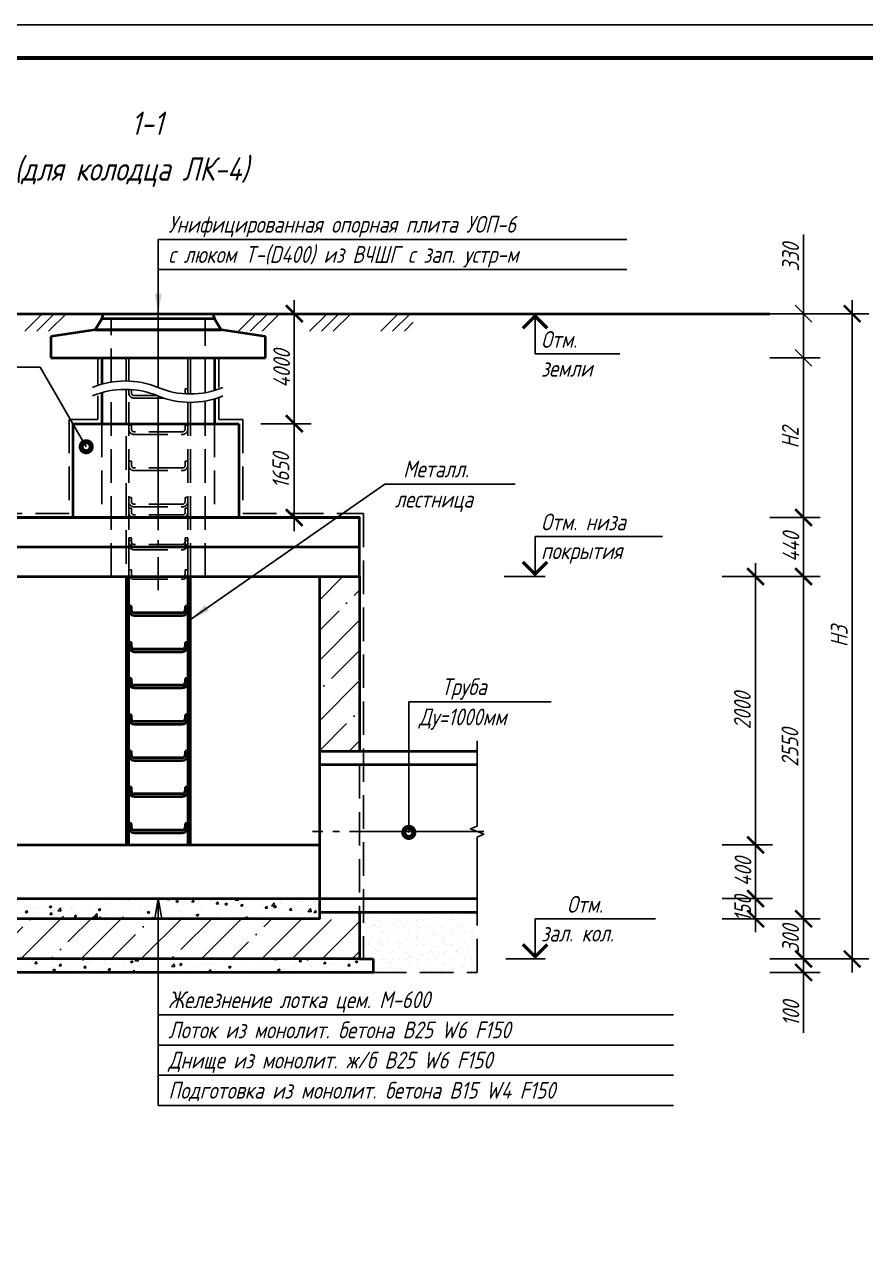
# Model space of a CAD drawing. Header units: millimetres. Extents: x 28488 to 58188, y -57829 to -36829.
# Drawn here: x 41998 to 48262, y -46024 to -36829 of the extents above; entities that cross this region are included whole.
import ezdxf
from ezdxf.enums import TextEntityAlignment as Align

# ---------------------------------------------------------------- set-up
doc = ezdxf.new("R2010")
doc.units = ezdxf.units.MM
doc.set_wipeout_variables(frame=1)
for name, pattern in [('GOST2.303 4', [7, 5, -2, 0]), ('GOST2.303 5', [24, 20, -1.5, 1, -1.5]), ('ГОСТ 2.303 4', [7, 5, -2, 0]), ('ГОСТ 2.303 5', [24, 20, -1.5, 1, -1.5])]:
    doc.linetypes.add(name, pattern=pattern)
doc.layers.get('0').update_dxf_attribs({"lineweight": 40})
for name, color, linetype in [('Линии', 7, 'Continuous'), ('Надписи', 7, 'Continuous'), ('СПДС_Линии', 7, 'Continuous'), ('СПДС_Надписи', 7, 'Continuous'), ('Штриховка', 7, 'Continuous')]:
    doc.layers.add(name, color=color, linetype=linetype)
doc.styles.add('GOST 2.304', font='CS_Gost2304.shx', dxfattribs={"oblique": 15})

# ---------------------------------------------------------------- blocks, each defined once
blk = doc.blocks.new('_ArchTick')
at = {"color": 0, "linetype": 'ByBlock', "const_width": 0.15}
blk.add_lwpolyline([(-0.5, -0.5), (0.5, 0.5)], dxfattribs=at)
blk = doc.blocks.new('_Oblique')
at = {"color": 0, "linetype": 'ByBlock', "lineweight": -2}
blk.add_line((-0.5, -0.5), (0.5, 0.5), dxfattribs=at)

msp = doc.modelspace()

# ---------------------------------------------------------------- hatches: boundary and pattern name
at = {"layer": 'Линии', "ltscale": 50}
h = msp.add_hatch(dxfattribs=at)
h.set_pattern_fill('ANSI35', color=256, scale=50, style=0)
h.paths.add_polyline_path([(41793.4, -40942.9), (41493.4, -40942.9), (41493.4, -42242.9), (41793.4, -42242.9)])
h.paths.add_polyline_path([(44493.4, -43487.9), (44193.4, -43487.9), (44193.4, -43492.9), (41793.4, -43469.2), (41793.4, -43516.7), (41493.4, -43487.9), (41493.4, -43792.9), (44493.4, -43792.9)])
h.paths.add_polyline_path([(44493.4, -40942.9), (44193.4, -40942.9), (44193.4, -42242.9), (44493.4, -42242.9)])

# ---------------------------------------------------------------- linework, layer by layer
at = {"ltscale": 50}
for p, q in [((39452, -38982.9), (47551.4, -38982.9)), ((42573.4, -39022.5), (42586, -38982.9)), ((42586, -38982.9), (43400.9, -38982.9)), ((43400.9, -38982.9), (43413.4, -39022.5)), ((42573.4, -39022.5), (42524.1, -39102.9)), ((43413.4, -39022.5), (42573.4, -39022.5)), ((43413.4, -39022.5), (42573.4, -39022.5)), ((43462.8, -39102.9), (43413.4, -39022.5)), ((42524.1, -39102.9), (42193.4, -39152.9)), ((42193.4, -39152.9), (42193.4, -39312.9)), ((43462.8, -39102.9), (42524.1, -39102.9)), ((42524.1, -39102.9), (43462.8, -39102.9)), ((43793.4, -39152.9), (43462.8, -39102.9)), ((43793.4, -39312.9), (43793.4, -39152.9)), ((42193.4, -39312.9), (43793.4, -39312.9)), ((42573.4, -39312.9), (42573.4, -39508.6)), ((43413.4, -39312.9), (43413.4, -39554.9)), ((42573.4, -39571.3), (42573.4, -39802.9)), ((43413.4, -39617.6), (43413.4, -39802.9)), ((42358.9, -40502.9), (42358.9, -39802.9)), ((42358.9, -39802.9), (43593.4, -39802.9)), ((43593.4, -39802.9), (43593.4, -40502.9)), ((41788.7, -40502.9), (44493.4, -40502.9)), ((44493.4, -40722.9), (41493.4, -40722.9)), ((44493.4, -40942.9), (44493.4, -40722.9)), ((42753.4, -40942.9), (42753.4, -42942.9)), ((42773.4, -42942.9), (42773.4, -40942.9)), ((43213.4, -40942.9), (43213.4, -42942.9)), ((43233.4, -42942.9), (43233.4, -40942.9)), ((42793.4, -41162.9), (42773.4, -41162.9)), ((42773.4, -41162.9), (42773.4, -41192.9)), ((42793.4, -41192.9), (42793.4, -41162.9)), ((43213.4, -41162.9), (43193.4, -41162.9)), ((43193.4, -41162.9), (43193.4, -41192.9)), ((43213.4, -41192.9), (43213.4, -41162.9)), ((43173.4, -41212.9), (42813.4, -41212.9)), ((42813.4, -41232.9), (43173.4, -41232.9)), ((42793.4, -41432.9), (42773.4, -41432.9)), ((42773.4, -41432.9), (42773.4, -41462.9)), ((42793.4, -41462.9), (42793.4, -41432.9)), ((43213.4, -41432.9), (43193.4, -41432.9)), ((43193.4, -41432.9), (43193.4, -41462.9)), ((43213.4, -41462.9), (43213.4, -41432.9)), ((43173.4, -41482.9), (42813.4, -41482.9)), ((42813.4, -41502.9), (43173.4, -41502.9)), ((42793.4, -41702.9), (42773.4, -41702.9)), ((42773.4, -41702.9), (42773.4, -41732.9)), ((42793.4, -41732.9), (42793.4, -41702.9)), ((43213.4, -41702.9), (43193.4, -41702.9)), ((43193.4, -41702.9), (43193.4, -41732.9)), ((43213.4, -41732.9), (43213.4, -41702.9)), ((43173.4, -41752.9), (42813.4, -41752.9)), ((42813.4, -41772.9), (43173.4, -41772.9)), ((42793.4, -41972.9), (42773.4, -41972.9)), ((42773.4, -41972.9), (42773.4, -42002.9)), ((42793.4, -42002.9), (42793.4, -41972.9)), ((43213.4, -41972.9), (43193.4, -41972.9)), ((43193.4, -41972.9), (43193.4, -42002.9)), ((43213.4, -42002.9), (43213.4, -41972.9)), ((43173.4, -42022.9), (42813.4, -42022.9)), ((42813.4, -42042.9), (43173.4, -42042.9)), ((42793.4, -42242.9), (42773.4, -42242.9)), ((42773.4, -42242.9), (42773.4, -42272.9)), ((42793.4, -42272.9), (42793.4, -42242.9)), ((43173.4, -42292.9), (42813.4, -42292.9)), ((43213.4, -42242.9), (43193.4, -42242.9)), ((43193.4, -42242.9), (43193.4, -42272.9)), ((43213.4, -42272.9), (43213.4, -42242.9)), ((44193.4, -42242.9), (44193.4, -42242.9)), ((44193.4, -42242.9), (45368.8, -42242.9)), ((42813.4, -42312.9), (43173.4, -42312.9)), ((44193.4, -42342.9), (45368.8, -42342.9)), ((42793.4, -42512.9), (42773.4, -42512.9)), ((42773.4, -42512.9), (42773.4, -42542.9)), ((42793.4, -42542.9), (42793.4, -42512.9)), ((43173.4, -42562.9), (42813.4, -42562.9)), ((43213.4, -42512.9), (43193.4, -42512.9)), ((43193.4, -42512.9), (43193.4, -42542.9)), ((43213.4, -42542.9), (43213.4, -42512.9)), ((42813.4, -42582.9), (43173.4, -42582.9)), ((42793.4, -42782.9), (42773.4, -42782.9)), ((42773.4, -42782.9), (42773.4, -42812.9)), ((42793.4, -42812.9), (42793.4, -42782.9)), ((43173.4, -42832.9), (42813.4, -42832.9)), ((43213.4, -42782.9), (43193.4, -42782.9)), ((43193.4, -42782.9), (43193.4, -42812.9)), ((43213.4, -42812.9), (43213.4, -42782.9)), ((42813.4, -42852.9), (43173.4, -42852.9)), ((41793.4, -42942.9), (44193.4, -42942.9)), ((42753.4, -42942.9), (42773.4, -42942.9)), ((43213.4, -42942.9), (43233.4, -42942.9)), ((41793.4, -43342.9), (44193.4, -43342.9)), ((44193.4, -43342.9), (45368.8, -43342.9)), ((44193.4, -43442.9), (45368.8, -43442.9)), ((44493.4, -43442.9), (44493.4, -43792.9)), ((44493.4, -43792.9), (41493.4, -43792.9)), ((44493.4, -43792.9), (44593.4, -43792.9)), ((44593.4, -43792.9), (44593.4, -43892.9)), ((44593.4, -43892.9), (41393.4, -43892.9))]:
    msp.add_line(p, q, dxfattribs=at)
for points in [[(44493.4, -40722.9), (44493.4, -40502.9), (41493.4, -40502.9), (41493.4, -40722.9)], [(41493.4, -42242.9), (41493.4, -40942.9), (44493.4, -40942.9), (44493.4, -42242.9)]]:
    msp.add_lwpolyline(points, dxfattribs=at)
msp.add_lwpolyline([(41793.4, -43492.9), (41793.4, -40942.9), (44193.4, -40942.9), (44193.4, -43492.9)], close=True, dxfattribs=at)
for centre, radius, start, end in [((42813.4, -41192.9), 40, 180, 270), ((42813.4, -41192.9), 20, 180, 270), ((43173.4, -41192.9), 20, 270, 0), ((43173.4, -41192.9), 40, 270, 0), ((42813.4, -41462.9), 40, 180, 270), ((42813.4, -41462.9), 20, 180, 270), ((43173.4, -41462.9), 20, 270, 0), ((43173.4, -41462.9), 40, 270, 0), ((42813.4, -41732.9), 40, 180, 270), ((42813.4, -41732.9), 20, 180, 270), ((43173.4, -41732.9), 20, 270, 0), ((43173.4, -41732.9), 40, 270, 0), ((42813.4, -42002.9), 40, 180, 270), ((42813.4, -42002.9), 20, 180, 270), ((43173.4, -42002.9), 20, 270, 0), ((43173.4, -42002.9), 40, 270, 0), ((42813.4, -42272.9), 40, 180, 270), ((42813.4, -42272.9), 20, 180, 270), ((43173.4, -42272.9), 20, 270, 0), ((43173.4, -42272.9), 40, 270, 0), ((42813.4, -42542.9), 40, 180, 270), ((42813.4, -42542.9), 20, 180, 270), ((43173.4, -42542.9), 20, 270, 0), ((43173.4, -42542.9), 40, 270, 0), ((42813.4, -42812.9), 40, 180, 270), ((42813.4, -42812.9), 20, 180, 270), ((43173.4, -42812.9), 20, 270, 0), ((43173.4, -42812.9), 40, 270, 0)]:
    msp.add_arc(centre, radius, start, end, dxfattribs=at)
at = {"layer": 'Линии', "linetype": 'ГОСТ 2.303 5', "ltscale": 50}
for p, q in [((42993.4, -38832.9), (42993.4, -39534.4)), ((42993.4, -39597.1), (42993.4, -41042.9))]:
    msp.add_line(p, q, dxfattribs=at)
at = {"layer": 'Линии', "linetype": 'ГОСТ 2.303 4', "ltscale": 50}
for p, q in [((42643.4, -39492.9), (42643.4, -39022.5)), ((43213.4, -39322.9), (43213.4, -39581.1)), ((43233.4, -39322.9), (43233.4, -39581.4)), ((43233.4, -39322.9), (43233.4, -39581.4)), ((42643.4, -40942.9), (42643.4, -39555.5)), ((43213.4, -39643.8), (43213.4, -42942.9)), ((43233.4, -39644.1), (43233.4, -42942.9)), ((43233.4, -39644.1), (43233.4, -42942.9))]:
    msp.add_line(p, q, dxfattribs=at)
at = {"layer": 'Линии', "linetype": 'GOST2.303 4', "ltscale": 50}
for p, q in [((43343.4, -39571.6), (43343.4, -39022.5)), ((43213.4, -39322.9), (43213.4, -39581.1)), ((43443.4, -39312.9), (43443.4, -39532.9)), ((42543.4, -39595.5), (42543.4, -39772.9)), ((43443.4, -39607.8), (43443.4, -39772.9)), ((43213.4, -39643.8), (43213.4, -42942.9)), ((43343.4, -40942.9), (43343.4, -39634.3)), ((42328.9, -39772.9), (42543.4, -39772.9)), ((42328.9, -39772.9), (42328.9, -40472.9)), ((42573.4, -39802.9), (42573.4, -40502.9)), ((43413.4, -39802.9), (43413.4, -40502.9)), ((43443.4, -39772.9), (43623.4, -39772.9)), ((43623.4, -39772.9), (43623.4, -40472.9)), ((42793.4, -40082.9), (42773.4, -40082.9)), ((42773.4, -40082.9), (42773.4, -40112.9)), ((42793.4, -40112.9), (42793.4, -40082.9)), ((43213.4, -40082.9), (43193.4, -40082.9)), ((43193.4, -40082.9), (43193.4, -40112.9)), ((43213.4, -40112.9), (43213.4, -40082.9)), ((43173.4, -40132.9), (42813.4, -40132.9)), ((42813.4, -40152.9), (43173.4, -40152.9)), ((42793.4, -40352.9), (42773.4, -40352.9)), ((42773.4, -40352.9), (42773.4, -40382.9)), ((42793.4, -40382.9), (42793.4, -40352.9)), ((43213.4, -40352.9), (43193.4, -40352.9)), ((43193.4, -40352.9), (43193.4, -40382.9)), ((43213.4, -40382.9), (43213.4, -40352.9)), ((42793.4, -40432.9), (42773.4, -40432.9)), ((42773.4, -40432.9), (42773.4, -40462.9)), ((42793.4, -40462.9), (42793.4, -40432.9)), ((43173.4, -40402.9), (42813.4, -40402.9)), ((42813.4, -40422.9), (43173.4, -40422.9)), ((43213.4, -40432.9), (43193.4, -40432.9)), ((43193.4, -40432.9), (43193.4, -40462.9)), ((43213.4, -40462.9), (43213.4, -40432.9)), ((42328.9, -40472.9), (41463.4, -40472.9)), ((43173.4, -40482.9), (42813.4, -40482.9)), ((42813.4, -40502.9), (43173.4, -40502.9)), ((43623.4, -40472.9), (44523.4, -40472.9)), ((44523.4, -40472.9), (44523.4, -43792.9)), ((42793.4, -40652.9), (42773.4, -40652.9)), ((42773.4, -40652.9), (42773.4, -40682.9)), ((42793.4, -40672.9), (42773.4, -40672.9)), ((42773.4, -40672.9), (42773.4, -40702.9)), ((42793.4, -40682.9), (42793.4, -40652.9)), ((42793.4, -40702.9), (42793.4, -40672.9)), ((43173.4, -40702.9), (42813.4, -40702.9)), ((43173.4, -40722.9), (42813.4, -40722.9)), ((42813.4, -40722.9), (43173.4, -40722.9)), ((43213.4, -40652.9), (43193.4, -40652.9)), ((43193.4, -40652.9), (43193.4, -40682.9)), ((43213.4, -40672.9), (43193.4, -40672.9)), ((43193.4, -40672.9), (43193.4, -40702.9)), ((43213.4, -40682.9), (43213.4, -40652.9)), ((43213.4, -40702.9), (43213.4, -40672.9)), ((42813.4, -40742.9), (43173.4, -40742.9)), ((42793.4, -40892.9), (42773.4, -40892.9)), ((42773.4, -40892.9), (42773.4, -40922.9)), ((42793.4, -40922.9), (42793.4, -40892.9)), ((43213.4, -40892.9), (43193.4, -40892.9)), ((43193.4, -40892.9), (43193.4, -40922.9)), ((43213.4, -40922.9), (43213.4, -40892.9)), ((43173.4, -40942.9), (42813.4, -40942.9)), ((42813.4, -40962.9), (43173.4, -40962.9)), ((44193.4, -42242.9), (44193.4, -42242.9)), ((45368.8, -43892.9), (45368.8, -43487.9)), ((44593.4, -43892.9), (45368.8, -43892.9))]:
    msp.add_line(p, q, dxfattribs=at)
at = {"layer": 'Линии', "linetype": 'GOST2.303 5', "ltscale": 50}
msp.add_line((45418.8, -42842.9), (44143.4, -42842.9), dxfattribs=at)
at = {"layer": 'Линии', "linetype": 'Continuous', "ltscale": 50}
for p, q in [((42033.3, -43356.1), (42033.3, -43356.1)), ((42093.4, -43364.7), (42093.4, -43364.7)), ((42096.8, -43347.8), (42096.8, -43347.8)), ((42179.7, -43404.3), (42197.5, -43397.5)), ((42192.2, -43412.8), (42197.3, -43397.4)), ((42221.6, -43384.4), (42221.6, -43384.4)), ((42223.8, -43346.8), (42223.8, -43346.8)), ((42369.7, -43358.9), (42369.7, -43358.9)), ((42446.4, -43393.1), (42446.4, -43393.1)), ((42480.9, -43396.1), (42480.9, -43396.1)), ((42606.8, -43372), (42606.8, -43372)), ((42611.3, -43378.2), (42611.3, -43378.2)), ((42670.4, -43363.6), (42670.4, -43363.6)), ((42739.6, -43361.9), (42739.6, -43361.9)), ((42758.3, -43342.9), (42770.6, -43351.3)), ((42766.6, -43351), (42766.6, -43351)), ((42770.6, -43351.2), (42773.4, -43342.9)), ((43060.5, -43349.9), (43075.7, -43351.2)), ((43060.7, -43349.9), (43066.6, -43342.9)), ((43075.6, -43351.8), (43074, -43342.9)), ((43099.9, -43383.4), (43099.9, -43383.4)), ((43123, -43363.1), (43135.7, -43371.6)), ((43123.2, -43363.1), (43140.9, -43356.3)), ((43127.2, -43393.3), (43127.2, -43393.3)), ((43135.7, -43371.6), (43140.8, -43356.2)), ((43180.4, -43387.9), (43180.4, -43387.9)), ((43242.7, -43365.8), (43257.8, -43367.1)), ((43242.9, -43365.8), (43255.2, -43351.2)), ((43244, -43379.5), (43244, -43379.5)), ((43248, -43357.9), (43248, -43357.9)), ((43257.8, -43367.7), (43254.8, -43351.8)), ((43259.1, -43374.3), (43259.1, -43374.3)), ((43340.2, -43366.9), (43340.2, -43366.9)), ((43389.5, -43356.4), (43389.5, -43356.4)), ((43424.8, -43381.7), (43440, -43383.1)), ((43425.1, -43381.7), (43437.3, -43367.2)), ((43440, -43383.7), (43437, -43367.7)), ((43457, -43388.3), (43457, -43388.3)), ((43488.1, -43383.4), (43500.7, -43391.9)), ((43488.2, -43383.4), (43506, -43376.6)), ((43500.6, -43345.7), (43500.6, -43345.7)), ((43500.7, -43391.9), (43505.9, -43376.5)), ((43566.6, -43353.9), (43577.1, -43342.9)), ((43566.6, -43354.1), (43589.2, -43357.6)), ((43589.2, -43357.5), (43587.5, -43342.9)), ((43605.1, -43362.9), (43605.1, -43362.9)), ((43607, -43397.7), (43622.2, -43399)), ((43607.3, -43397.7), (43619.5, -43383.1)), ((43622.2, -43399.6), (43619.2, -43383.7)), ((43622.7, -43344.8), (43622.7, -43344.8)), ((43758.3, -43350.6), (43758.3, -43350.6)), ((43777.1, -43387.7), (43777.1, -43387.7)), ((43789.5, -43413.6), (43801.7, -43399)), ((43804.3, -43415.5), (43801.4, -43399.6)), ((43817.6, -43395.4), (43817.6, -43395.4)), ((43837.6, -43396), (43857.4, -43375.4)), ((43837.7, -43396.2), (43860.3, -43399.7)), ((43853.2, -43403.8), (43871, -43397)), ((43860.2, -43399.5), (43857.4, -43375.4)), ((43865.7, -43412.2), (43870.9, -43396.9)), ((43893.9, -43356.3), (43893.9, -43356.3)), ((43905.4, -43371.5), (43905.4, -43371.5)), ((43913.8, -43382.7), (43913.8, -43382.7)), ((43998.4, -43400.9), (43998.4, -43400.9)), ((44029.5, -43362), (44029.5, -43362)), ((44037.3, -43352.4), (44037.3, -43352.4)), ((44074.2, -43361.6), (44074.2, -43361.6)), ((44137.8, -43353.2), (44137.8, -43353.2)), ((44146.5, -43375.5), (44146.5, -43375.5)), ((44165, -43367.8), (44165, -43367.8)), ((41999.7, -43440), (41999.7, -43440)), ((42002.6, -43445.3), (42017.8, -43446.6)), ((42002.9, -43445.3), (42015.1, -43430.7)), ((42017.7, -43447.2), (42014.8, -43431.3)), ((42030, -43448), (42030, -43448)), ((42073.5, -43409.8), (42073.5, -43409.8)), ((42081.7, -43411.6), (42081.7, -43411.6)), ((42090.3, -43449.3), (42090.3, -43449.3)), ((42126.2, -43435.3), (42126.2, -43435.3)), ((42135.3, -43445.7), (42135.3, -43445.7)), ((42179.6, -43404.3), (42192.2, -43412.8)), ((42184.8, -43461.2), (42200, -43462.5)), ((42185.1, -43461.2), (42197.3, -43446.6)), ((42199.9, -43463.1), (42197, -43447.2)), ((42217.3, -43417.3), (42217.3, -43417.3)), ((42220.7, -43431.4), (42220.7, -43431.4)), ((42244.8, -43433.2), (42264.6, -43412.6)), ((42244.9, -43433.4), (42267.5, -43436.9)), ((42267.4, -43436.7), (42264.6, -43412.6)), ((42270.9, -43451.5), (42270.9, -43451.5)), ((42286.6, -43414.2), (42286.6, -43414.2)), ((42349, -43415.1), (42349, -43415.1)), ((42350.2, -43405.8), (42350.2, -43405.8)), ((42352.9, -43423.1), (42352.9, -43423.1)), ((42367, -43477.2), (42382.2, -43478.5)), ((42367.2, -43477.2), (42379.5, -43462.6)), ((42382.1, -43479.1), (42379.2, -43463.2)), ((42406.5, -43457.2), (42406.5, -43457.2)), ((42477.8, -43480.6), (42477.8, -43480.6)), ((42488.5, -43428.8), (42488.5, -43428.8)), ((42507.4, -43485.1), (42507.4, -43485.1)), ((42515.9, -43475.2), (42535.7, -43454.6)), ((42515.9, -43475.4), (42538.5, -43478.9)), ((42538.5, -43478.8), (42535.7, -43454.6)), ((42540, -43472.2), (42540, -43472.2)), ((42542.1, -43462.9), (42542.1, -43462.9)), ((42544.6, -43424.7), (42557.2, -43433.2)), ((42544.7, -43424.7), (42562.5, -43417.9)), ((42549.6, -43492.9), (42561.7, -43478.5)), ((42557.2, -43433.1), (42562.4, -43417.8)), ((42563.9, -43492.9), (42561.4, -43479.1)), ((42603.6, -43463.8), (42603.6, -43463.8)), ((42608.3, -43462.8), (42608.3, -43462.8)), ((42624.1, -43434.5), (42624.1, -43434.5)), ((42655.5, -43459.6), (42655.5, -43459.6)), ((42677.6, -43468.6), (42677.6, -43468.6)), ((42699.8, -43451.2), (42699.8, -43451.2)), ((42736.5, -43446.5), (42736.5, -43446.5)), ((42759.7, -43440.3), (42759.7, -43440.3)), ((42803.6, -43434.2), (42803.6, -43434.2)), ((42813.2, -43474.4), (42813.2, -43474.4)), ((42860.2, -43430), (42860.2, -43430)), ((42864.5, -43490), (42864.5, -43490)), ((42868.5, -43427.4), (42868.5, -43427.4)), ((42895.3, -43446), (42895.3, -43446)), ((42909.6, -43445), (42922.3, -43453.5)), ((42909.7, -43445), (42927.5, -43438.2)), ((42922.3, -43453.5), (42927.4, -43438.1)), ((42923.8, -43421.7), (42923.8, -43421.7)), ((42948.8, -43480.1), (42948.8, -43480.1)), ((42951.7, -43408.8), (42951.7, -43408.8)), ((42998.9, -43409.6), (42998.9, -43409.6)), ((43012.6, -43464.6), (43012.6, -43464.6)), ((43020, -43409), (43020, -43409)), ((43030.9, -43451.7), (43030.9, -43451.7)), ((43084.4, -43485.8), (43084.4, -43485.8)), ((43113.6, -43488.1), (43113.6, -43488.1)), ((43124.1, -43477.9), (43124.1, -43477.9)), ((43160.7, -43439.1), (43160.7, -43439.1)), ((43166.4, -43457.4), (43166.4, -43457.4)), ((43177.2, -43479.7), (43177.2, -43479.7)), ((43220, -43491.6), (43220, -43491.6)), ((43256, -43458.8), (43256, -43458.8)), ((43273.4, -43467), (43273.4, -43467)), ((43274.7, -43465.3), (43287.3, -43473.9)), ((43274.8, -43465.4), (43292.6, -43458.5)), ((43287.3, -43473.8), (43292.4, -43458.5)), ((43302, -43463.2), (43302, -43463.2)), ((43308.9, -43413.7), (43308.9, -43413.7)), ((43386.4, -43440.9), (43386.4, -43440.9)), ((43433.8, -43445.9), (43433.8, -43445.9)), ((43437.6, -43468.9), (43437.6, -43468.9)), ((43497.4, -43437.5), (43497.4, -43437.5)), ((43514.7, -43424.7), (43514.7, -43424.7)), ((43554, -43477.2), (43554, -43477.2)), ((43573.2, -43474.6), (43573.2, -43474.6)), ((43593.6, -43424.9), (43593.6, -43424.9)), ((43639.7, -43485.7), (43650.4, -43492.9)), ((43639.8, -43485.7), (43657.6, -43478.9)), ((43643.6, -43490.2), (43643.6, -43490.2)), ((43646.7, -43405.6), (43646.7, -43405.6)), ((43652.7, -43492.9), (43657.5, -43478.8)), ((43702.1, -43451.7), (43702.1, -43451.7)), ((43708.8, -43480.4), (43708.8, -43480.4)), ((43754, -43403.8), (43754, -43403.8)), ((43774, -43472.3), (43774, -43472.3)), ((43789.2, -43413.6), (43804.4, -43414.9)), ((43844.4, -43486.1), (43844.4, -43486.1)), ((43846.9, -43482.9), (43846.9, -43482.9)), ((43850.3, -43426.3), (43850.3, -43426.3)), ((43853.1, -43403.8), (43865.7, -43412.3)), ((43902.3, -43456), (43902.3, -43456)), ((43971.4, -43429.5), (43986.6, -43430.9)), ((43971.7, -43429.6), (43983.9, -43415)), ((43980, -43491.8), (43980, -43491.8)), ((43986.5, -43431.5), (43983.6, -43415.6)), ((44007.4, -43461.8), (44007.4, -43461.8)), ((44034.2, -43437), (44034.2, -43437)), ((44070.9, -43453.4), (44070.9, -43453.4)), ((44108.7, -43438), (44128.5, -43417.4)), ((44108.7, -43438.2), (44131.3, -43441.7)), ((44131.3, -43441.5), (44128.5, -43417.4)), ((44153.6, -43445.5), (44168.8, -43446.8)), ((44153.8, -43445.5), (44166.1, -43430.9)), ((44164.6, -43419.1), (44164.6, -43419.1)), ((44168.7, -43447.4), (44165.8, -43431.5)), ((44167.1, -43440.8), (44167.1, -43440.8)), ((44553.8, -43489.6), (44553.8, -43489.6)), ((44760.1, -43494.1), (44760.1, -43494.1)), ((45014.9, -43491.8), (45014.9, -43491.8)), ((45314, -43493.8), (45314, -43493.8)), ((44509.3, -43558.4), (44509.3, -43558.4)), ((44513.8, -43505.8), (44513.8, -43505.8)), ((44563.2, -43498.2), (44563.2, -43498.2)), ((44578.3, -43549.3), (44578.3, -43549.3)), ((44582.5, -43553.5), (44582.5, -43553.5)), ((44602.5, -43545.6), (44602.5, -43545.6)), ((44604.7, -43545.8), (44604.7, -43545.8)), ((44607.4, -43538.7), (44607.4, -43538.7)), ((44624, -43559.3), (44624, -43559.3)), ((44643.7, -43506.5), (44643.7, -43506.5)), ((44646, -43540.4), (44646, -43540.4)), ((44657.9, -43585), (44657.9, -43585)), ((44715, -43531.3), (44715, -43531.3)), ((44715.4, -43551.8), (44715.4, -43551.8)), ((44741.5, -43527.8), (44741.5, -43527.8)), ((44760.7, -43545.3), (44760.7, -43545.3)), ((44780.9, -43501.5), (44780.9, -43501.5)), ((44782.2, -43559), (44782.2, -43559)), ((44782.8, -43522.4), (44782.8, -43522.4)), ((44810.6, -43540.4), (44810.6, -43540.4)), ((44820, -43549), (44820, -43549)), ((44845.4, -43552.4), (44845.4, -43552.4)), ((44851.8, -43513.3), (44851.8, -43513.3)), ((44878.2, -43509.8), (44878.2, -43509.8)), ((44913.9, -43499.8), (44913.9, -43499.8)), ((44918.9, -43545), (44918.9, -43545)), ((44919.5, -43504.4), (44919.5, -43504.4)), ((44940.4, -43558.7), (44940.4, -43558.7)), ((44963.3, -43495.8), (44963.3, -43495.8)), ((44972.7, -43504.4), (44972.7, -43504.4)), ((44982.6, -43547.4), (44982.6, -43547.4)), ((44988.5, -43495.3), (44988.5, -43495.3)), ((45016.9, -43544.9), (45016.9, -43544.9)), ((45043.8, -43500.4), (45043.8, -43500.4)), ((45077.1, -43544.8), (45077.1, -43544.8)), ((45098.6, -43558.4), (45098.6, -43558.4)), ((45115.6, -43545.7), (45115.6, -43545.7)), ((45169.6, -43500.3), (45169.6, -43500.3)), ((45181.1, -43495.5), (45181.1, -43495.5)), ((45220.2, -43546.6), (45220.2, -43546.6)), ((45229.5, -43555.2), (45229.5, -43555.2)), ((45235.3, -43544.5), (45235.3, -43544.5)), ((45245.5, -43546.4), (45245.5, -43546.4)), ((45256.8, -43558.1), (45256.8, -43558.1)), ((45308.8, -43584.7), (45308.8, -43584.7)), ((45335.3, -43581.2), (45335.3, -43581.2)), ((44505.2, -43629.6), (44505.2, -43629.6)), ((44514.6, -43638.2), (44514.6, -43638.2)), ((44517, -43603.7), (44517, -43603.7)), ((44542.9, -43608.7), (44542.9, -43608.7)), ((44585.7, -43651.3), (44585.7, -43651.3)), ((44625.1, -43674.7), (44625.1, -43674.7)), ((44643.6, -43672.8), (44643.6, -43672.8)), ((44646.9, -43604.3), (44646.9, -43604.3)), ((44651.6, -43671.2), (44651.6, -43671.2)), ((44667.3, -43593.6), (44667.3, -43593.6)), ((44692.9, -43665.7), (44692.9, -43665.7)), ((44701.1, -43608.4), (44701.1, -43608.4)), ((44711.5, -43634.1), (44711.5, -43634.1)), ((44718.6, -43649.6), (44718.6, -43649.6)), ((44761.9, -43656.7), (44761.9, -43656.7)), ((44784.1, -43599.4), (44784.1, -43599.4)), ((44788.3, -43653.2), (44788.3, -43653.2)), ((44801.8, -43672.5), (44801.8, -43672.5)), ((44829.6, -43647.7), (44829.6, -43647.7)), ((44848.6, -43650.3), (44848.6, -43650.3)), ((44859.3, -43608.1), (44859.3, -43608.1)), ((44864.2, -43589.5), (44864.2, -43589.5)), ((44898.6, -43638.7), (44898.6, -43638.7)), ((44914.7, -43635.8), (44914.7, -43635.8)), ((44917.1, -43597.7), (44917.1, -43597.7)), ((44924.1, -43644.4), (44924.1, -43644.4)), ((44925, -43635.2), (44925, -43635.2)), ((44960, -43672.3), (44960, -43672.3)), ((44966.3, -43629.7), (44966.3, -43629.7)), ((44985.8, -43645.3), (44985.8, -43645.3)), ((45017.5, -43607.8), (45017.5, -43607.8)), ((45035.3, -43620.7), (45035.3, -43620.7)), ((45047, -43598.3), (45047, -43598.3)), ((45061.8, -43617.2), (45061.8, -43617.2)), ((45067.5, -43591.2), (45067.5, -43591.2)), ((45076.8, -43599.8), (45076.8, -43599.8)), ((45103.1, -43611.7), (45103.1, -43611.7)), ((45118.2, -43672), (45118.2, -43672)), ((45118.8, -43643.6), (45118.8, -43643.6)), ((45121, -43640.3), (45121, -43640.3)), ((45172.1, -43602.7), (45172.1, -43602.7)), ((45175.7, -43607.5), (45175.7, -43607.5)), ((45184.3, -43593.4), (45184.3, -43593.4)), ((45198.5, -43599.2), (45198.5, -43599.2)), ((45239.8, -43593.7), (45239.8, -43593.7)), ((45248.7, -43644.3), (45248.7, -43644.3)), ((45273.7, -43595.7), (45273.7, -43595.7)), ((45276.4, -43671.7), (45276.4, -43671.7)), ((45317.2, -43591.7), (45317.2, -43591.7)), ((45324.3, -43642.1), (45324.3, -43642.1)), ((45333.7, -43650.6), (45333.7, -43650.6)), ((45333.9, -43607.3), (45333.9, -43607.3)), ((44506.8, -43686.8), (44506.8, -43686.8)), ((44514.8, -43689.2), (44514.8, -43689.2)), ((44520.2, -43701.6), (44520.2, -43701.6)), ((44556.1, -43683.8), (44556.1, -43683.8)), ((44558.8, -43678.7), (44558.8, -43678.7)), ((44583.9, -43735.9), (44583.9, -43735.9)), ((44588.9, -43749.2), (44588.9, -43749.2)), ((44609.3, -43725), (44609.3, -43725)), ((44618.7, -43733.6), (44618.7, -43733.6)), ((44650.1, -43702.2), (44650.1, -43702.2)), ((44665, -43686.5), (44665, -43686.5)), ((44721.8, -43747.5), (44721.8, -43747.5)), ((44742.1, -43735.6), (44742.1, -43735.6)), ((44762, -43680.4), (44762, -43680.4)), ((44771.4, -43689), (44771.4, -43689)), ((44787.3, -43697.3), (44787.3, -43697.3)), ((44815.6, -43729.5), (44815.6, -43729.5)), ((44823.2, -43686.2), (44823.2, -43686.2)), ((44851.8, -43748.2), (44851.8, -43748.2)), ((44900.3, -43735.3), (44900.3, -43735.3)), ((44920.3, -43695.6), (44920.3, -43695.6)), ((44945.4, -43764), (44945.4, -43764)), ((44968.3, -43684.9), (44968.3, -43684.9)), ((44971.9, -43760.5), (44971.9, -43760.5)), ((44981.4, -43685.9), (44981.4, -43685.9)), ((44989, -43743.2), (44989, -43743.2)), ((45013.2, -43755.1), (45013.2, -43755.1)), ((45018.9, -43731.2), (45018.9, -43731.2)), ((45028.2, -43739.8), (45028.2, -43739.8)), ((45050.2, -43696.2), (45050.2, -43696.2)), ((45058.5, -43735), (45058.5, -43735)), ((45082.2, -43746), (45082.2, -43746)), ((45108.6, -43742.5), (45108.6, -43742.5)), ((45122, -43741.5), (45122, -43741.5)), ((45139.6, -43685.6), (45139.6, -43685.6)), ((45149.9, -43737.1), (45149.9, -43737.1)), ((45171.6, -43686.6), (45171.6, -43686.6)), ((45180.9, -43695.2), (45180.9, -43695.2)), ((45187.5, -43691.3), (45187.5, -43691.3)), ((45216.7, -43734.7), (45216.7, -43734.7)), ((45218.9, -43728), (45218.9, -43728)), ((45225.1, -43735.7), (45225.1, -43735.7)), ((45245.4, -43724.5), (45245.4, -43724.5)), ((45251.9, -43742.1), (45251.9, -43742.1)), ((45286.7, -43719.1), (45286.7, -43719.1)), ((45297.8, -43685.3), (45297.8, -43685.3)), ((45320.4, -43689.6), (45320.4, -43689.6)), ((45355.7, -43710), (45355.7, -43710)), ((42019.4, -43814.9), (42019.4, -43814.9)), ((42066.8, -43805.4), (42066.8, -43805.4)), ((42073.1, -43827.4), (42088.3, -43828.7)), ((42073.4, -43827.4), (42085.6, -43812.8)), ((42082.9, -43806.5), (42082.9, -43806.5)), ((42088.2, -43829.3), (42085.3, -43813.4)), ((42179.1, -43793.9), (42179.1, -43793.9)), ((42202.4, -43811.1), (42202.4, -43811.1)), ((42205.3, -43854.2), (42205.3, -43854.2)), ((42210.4, -43857.6), (42210.4, -43857.6)), ((42255.3, -43843.3), (42270.5, -43844.7)), ((42255.5, -43843.3), (42267.8, -43828.7)), ((42270.4, -43845.2), (42267.5, -43829.3)), ((42333.6, -43837.9), (42333.6, -43837.9)), ((42338, -43816.8), (42338, -43816.8)), ((42358.5, -43832.1), (42358.5, -43832.1)), ((42421, -43793), (42433.6, -43801.6)), ((42421.1, -43793.1), (42421.5, -43792.9)), ((42432.5, -43851.9), (42432.5, -43851.9)), ((42433.6, -43801.5), (42436.5, -43792.9)), ((42437.5, -43859.3), (42452.6, -43860.6)), ((42437.7, -43859.3), (42450, -43844.7)), ((42452.6, -43861.2), (42449.7, -43845.3)), ((42465.5, -43818.9), (42465.5, -43818.9)), ((42473.6, -43822.5), (42473.6, -43822.5)), ((42506.6, -43806.7), (42506.6, -43806.7)), ((42592.9, -43830.8), (42592.9, -43830.8)), ((42595.9, -43801), (42595.9, -43801)), ((42609.1, -43828.3), (42609.1, -43828.3)), ((42619.9, -43875.2), (42632.2, -43860.6)), ((42634.8, -43877.1), (42631.8, -43861.2)), ((42656.5, -43822.4), (42656.5, -43822.4)), ((42715.6, -43837.1), (42715.6, -43837.1)), ((42744.7, -43834), (42744.7, -43834)), ((42752.7, -43809.7), (42752.7, -43809.7)), ((42786, -43813.4), (42798.7, -43821.9)), ((42786.1, -43813.4), (42803.9, -43806.6)), ((42798.7, -43821.9), (42803.8, -43806.5)), ((42820.7, -43806.8), (42834, -43792.9)), ((42820.7, -43806.9), (42843.3, -43810.4)), ((42843.3, -43810.3), (42841.3, -43792.9)), ((42853, -43850.2), (42853, -43850.2)), ((42863.7, -43811.6), (42863.7, -43811.6)), ((42880.3, -43839.7), (42880.3, -43839.7)), ((42983.4, -43832.3), (42983.4, -43832.3)), ((43015.9, -43845.5), (43015.9, -43845.5)), ((43091.7, -43848.8), (43111.5, -43828.2)), ((43091.8, -43849), (43114.4, -43852.5)), ((43114.4, -43852.3), (43111.5, -43828.2)), ((43111.7, -43816.1), (43111.7, -43816.1)), ((43151, -43833.7), (43163.7, -43842.2)), ((43151.2, -43833.7), (43169, -43826.9)), ((43151.5, -43851.2), (43151.5, -43851.2)), ((43163.7, -43842.2), (43168.8, -43826.8)), ((43166.5, -43846.6), (43166.5, -43846.6)), ((43230.1, -43838.3), (43230.1, -43838.3)), ((43243.7, -43797), (43243.7, -43797)), ((43257, -43849.7), (43257, -43849.7)), ((43287.1, -43856.9), (43287.1, -43856.9)), ((43326.3, -43825.6), (43326.3, -43825.6)), ((43405.1, -43824.2), (43405.1, -43824.2)), ((43486.7, -43804.5), (43486.7, -43804.5)), ((43499.3, -43847.4), (43499.3, -43847.4)), ((43516.1, -43854.1), (43528.7, -43862.6)), ((43516.2, -43854.1), (43534, -43847.3)), ((43528.7, -43862.5), (43533.9, -43847.2)), ((43550.3, -43796.1), (43550.3, -43796.1)), ((43553.3, -43798.8), (43553.3, -43798.8)), ((43631.2, -43828.4), (43631.2, -43828.4)), ((43761.6, -43810.5), (43761.6, -43810.5)), ((43803.7, -43854.1), (43803.7, -43854.1)), ((43859.7, -43795.7), (43874.9, -43797.1)), ((43860, -43795.7), (43862.3, -43792.9)), ((43874.8, -43797.7), (43873.9, -43792.9)), ((43889.9, -43794.3), (43889.9, -43794.3)), ((43899.9, -43841.5), (43899.9, -43841.5)), ((44018.8, -43859.8), (44018.8, -43859.8)), ((44041.9, -43811.7), (44057.1, -43813)), ((44042.1, -43811.7), (44054.4, -43797.1)), ((44057, -43813.6), (44054.1, -43797.7)), ((44060.3, -43820.4), (44060.3, -43820.4)), ((44095.2, -43792.9), (44107.2, -43801)), ((44107.2, -43801), (44109.9, -43792.9)), ((44123.9, -43812), (44123.9, -43812)), ((44135.3, -43848.7), (44135.3, -43848.7)), ((44149.2, -43841.9), (44149.2, -43841.9)), ((44204.7, -43796.3), (44204.7, -43796.3)), ((44220.1, -43799.3), (44220.1, -43799.3)), ((44224.1, -43827.6), (44239.2, -43828.9)), ((44224.3, -43827.6), (44236.6, -43813)), ((44239.2, -43829.5), (44236.2, -43813.6)), ((44277.5, -43825.6), (44277.5, -43825.6)), ((44283.4, -43823.2), (44283.4, -43823.2)), ((44340.3, -43802), (44340.3, -43802)), ((44406.2, -43843.5), (44421.4, -43844.9)), ((44406.5, -43843.6), (44418.8, -43829)), ((44409.4, -43806.6), (44409.4, -43806.6)), ((44421.4, -43845.5), (44418.4, -43829.6)), ((44431.5, -43797.8), (44431.5, -43797.8)), ((44459.6, -43812.8), (44472.2, -43821.3)), ((44459.7, -43812.9), (44477.5, -43806)), ((44472.2, -43821.3), (44477.3, -43806)), ((44473.4, -43857.3), (44473.4, -43857.3)), ((44475.9, -43807.8), (44475.9, -43807.8)), ((44492.4, -43853.6), (44492.4, -43853.6)), ((44588.4, -43859.5), (44593.4, -43859.9)), ((44588.7, -43859.5), (44593.4, -43853.9)), ((44602.9, -43809.1), (44602.9, -43809.1)), ((44653.3, -43800.1), (44653.3, -43800.1)), ((44662.9, -43774.1), (44662.9, -43774.1)), ((44671.9, -43800), (44671.9, -43800)), ((44684.6, -43800), (44684.6, -43800)), ((44698.4, -43796.5), (44698.4, -43796.5)), ((44706, -43813.7), (44706, -43813.7)), ((44713.4, -43820.4), (44713.4, -43820.4)), ((44722.8, -43829), (44722.8, -43829)), ((44725, -43845.4), (44725, -43845.4)), ((44739.7, -43791.1), (44739.7, -43791.1)), ((44790.5, -43795.2), (44790.5, -43795.2)), ((44808.7, -43782), (44808.7, -43782)), ((44835.1, -43778.5), (44835.1, -43778.5)), ((44842.8, -43799.8), (44842.8, -43799.8)), ((44855, -43846), (44855, -43846)), ((44864.2, -43813.4), (44864.2, -43813.4)), ((44866.2, -43775.8), (44866.2, -43775.8)), ((44875.5, -43784.4), (44875.5, -43784.4)), ((44876.4, -43773.1), (44876.4, -43773.1)), ((44919.7, -43824.9), (44919.7, -43824.9)), ((44923.5, -43793.5), (44923.5, -43793.5)), ((44992.2, -43841.1), (44992.2, -43841.1)), ((45001, -43799.5), (45001, -43799.5)), ((45022.4, -43813.1), (45022.4, -43813.1)), ((45053.4, -43794.1), (45053.4, -43794.1)), ((45072.4, -43780.3), (45072.4, -43780.3)), ((45123, -43826.6), (45123, -43826.6)), ((45125.2, -43839.4), (45125.2, -43839.4)), ((45132.4, -43835.2), (45132.4, -43835.2)), ((45159.2, -43799.2), (45159.2, -43799.2)), ((45180.6, -43812.8), (45180.6, -43812.8)), ((45190.7, -43789.1), (45190.7, -43789.1)), ((45255.1, -43840), (45255.1, -43840)), ((45257.7, -43862), (45257.7, -43862)), ((45265.8, -43853.4), (45265.8, -43853.4)), ((45275.7, -43782.1), (45275.7, -43782.1)), ((45285.1, -43790.6), (45285.1, -43790.6)), ((45292.2, -43849.9), (45292.2, -43849.9)), ((45317.4, -43798.9), (45317.4, -43798.9)), ((45323.6, -43787.4), (45323.6, -43787.4)), ((45329.3, -43831.1), (45329.3, -43831.1)), ((45333.5, -43844.5), (45333.5, -43844.5)), ((45338.8, -43812.5), (45338.8, -43812.5)), ((42062.2, -43883), (42062.2, -43883)), ((42074.9, -43872), (42074.9, -43872)), ((42207.6, -43875), (42220.2, -43883.5)), ((42207.7, -43875), (42225.5, -43868.2)), ((42220.2, -43883.4), (42225.4, -43868.1)), ((42272.7, -43872.9), (42272.7, -43872.9)), ((42336.3, -43864.6), (42336.3, -43864.6)), ((42419.3, -43887.9), (42419.3, -43887.9)), ((42567.5, -43862.5), (42567.5, -43862.5)), ((42579, -43892.9), (42590.5, -43888.5)), ((42588.9, -43892.9), (42590.4, -43888.4)), ((42592.8, -43885.5), (42592.8, -43885.5)), ((42619.7, -43875.2), (42634.8, -43876.5)), ((42721.1, -43869.3), (42721.1, -43869.3)), ((42801.8, -43891.1), (42817, -43892.5)), ((42802.1, -43891.2), (42814.3, -43876.6)), ((42816.9, -43892.9), (42814, -43877.1)), ((42846.3, -43888.8), (42846.3, -43888.8)), ((42909.9, -43880.4), (42909.9, -43880.4)), ((42996.2, -43892.9), (42996.5, -43892.5)), ((43006.1, -43867.8), (43006.1, -43867.8)), ((43108.9, -43875.1), (43108.9, -43875.1)), ((43240.6, -43881.6), (43240.6, -43881.6)), ((43362.8, -43890.8), (43382.6, -43870.2)), ((43362.9, -43891), (43375.1, -43892.9)), ((43371, -43863.7), (43371, -43863.7)), ((43385.3, -43892.9), (43382.6, -43870.2)), ((43422.7, -43862.6), (43422.7, -43862.6)), ((43558.3, -43868.4), (43558.3, -43868.4)), ((43579.7, -43883.6), (43579.7, -43883.6)), ((43693.9, -43874.1), (43693.9, -43874.1)), ((43740.1, -43862.5), (43740.1, -43862.5)), ((43829.5, -43879.8), (43829.5, -43879.8)), ((43881.1, -43874.4), (43893.7, -43882.9)), ((43881.2, -43874.4), (43899, -43867.6)), ((43886.8, -43878.8), (43886.8, -43878.8)), ((43893.7, -43882.9), (43898.9, -43867.5)), ((43965.1, -43885.6), (43965.1, -43885.6)), ((43987.2, -43874.1), (43987.2, -43874.1)), ((44100.6, -43891.3), (44100.6, -43891.3)), ((44251.1, -43892.9), (44264, -43887.9)), ((44262.2, -43892.9), (44263.9, -43887.9)), ((44313.7, -43878.4), (44313.7, -43878.4)), ((44344.3, -43879), (44344.3, -43879)), ((44377.2, -43870), (44377.2, -43870)), ((44406.3, -43891.1), (44406.3, -43891.1)), ((44536.7, -43873.2), (44536.7, -43873.2)), ((44624.9, -43863.1), (44624.9, -43863.1)), ((44767, -43869.5), (44767, -43869.5)), ((44783.1, -43862.8), (44783.1, -43862.8)), ((44926.7, -43891.3), (44926.7, -43891.3)), ((44941.3, -43862.5), (44941.3, -43862.5)), ((44970.3, -43871.2), (44970.3, -43871.2)), ((44979.6, -43879.8), (44979.6, -43879.8)), ((44992.3, -43889.4), (44992.3, -43889.4)), ((45018.7, -43885.9), (45018.7, -43885.9)), ((45056.6, -43892), (45056.6, -43892)), ((45060, -43880.5), (45060, -43880.5)), ((45099.5, -43862.2), (45099.5, -43862.2)), ((45129, -43871.4), (45129, -43871.4)), ((45155.5, -43867.9), (45155.5, -43867.9)), ((45176.5, -43875.7), (45176.5, -43875.7)), ((45193.9, -43887), (45193.9, -43887)), ((45196.8, -43862.5), (45196.8, -43862.5)), ((45326.8, -43885.3), (45326.8, -43885.3))]:
    msp.add_line(p, q, dxfattribs=at)
at = {"layer": 'Линии', "linetype": 'ГОСТ 2.303 4', "ltscale": 50}
for points in [[(42543.4, -39312.9), (42543.4, -39518)], [(43213.4, -39643.8), (43213.4, -40942.9)]]:
    msp.add_lwpolyline(points, dxfattribs=at)
at = {"layer": 'Линии', "linetype": 'GOST2.303 4', "ltscale": 50}
msp.add_lwpolyline([(42773.4, -39322.9, 1), (42753.4, -39322.9), (42753.4, -39484.4)], format="xyb", dxfattribs=at)
for points in [[(42773.4, -39484.9), (42773.4, -39322.9)], [(43233.4, -39581.4), (43233.4, -39322.9)], [(42753.4, -39547), (42753.4, -40942.9)], [(42773.4, -40942.9), (42773.4, -39547.5)], [(43233.4, -40942.9), (43233.4, -39644.1)], [(44493.4, -41997.9), (44493.4, -43442.9)]]:
    msp.add_lwpolyline(points, dxfattribs=at)
at = {"layer": 'Линии', "linetype": 'ГОСТ 2.303 4', "ltscale": 50}
for points in [[(43233.4, -39322.9, 1), (43213.4, -39322.9), (43213.4, -39581.1)], [(42773.4, -39547.5), (42773.4, -39572.9, 0.414214), (42813.4, -39612.9), (43036.5, -39612.9)], [(42983.2, -39592.9), (42813.4, -39592.9, -0.414214), (42793.4, -39572.9), (42793.4, -39548.7)], [(43212.6, -39581.1, 0.05175), (43213.4, -39572.9), (43213.4, -39542.9), (43193.4, -39542.9), (43193.4, -39572.9, -0.092799), (43192.1, -39580.1)]]:
    msp.add_lwpolyline(points, format="xyb", dxfattribs=at)
at = {"layer": 'Линии', "linetype": 'GOST2.303 4', "ltscale": 50}
msp.add_lwpolyline([(43213.4, -39842.9), (43213.4, -39812.9), (43193.4, -39812.9), (43193.4, -39842.9, -0.414214), (43173.4, -39862.9), (42813.4, -39862.9, -0.414214), (42793.4, -39842.9), (42793.4, -39812.9), (42773.4, -39812.9), (42773.4, -39842.9, 0.414214), (42813.4, -39882.9), (43173.4, -39882.9, 0.414214)], format="xyb", close=True, dxfattribs=at)
at = {"layer": 'Линии', "ltscale": 50}
msp.add_lwpolyline([(45368.8, -43517.9), (45368.8, -42883.9), (45418.8, -42861.9), (45318.8, -42823.9), (45368.8, -42801.9), (45368.8, -42167.9)], dxfattribs=at)
at = {"layer": 'Линии', "linetype": 'GOST2.303 4', "ltscale": 50}
for centre, radius, start, end in [((43223.4, -39322.9), 10, 0, 180), ((42813.4, -40112.9), 40, 180, 270), ((42813.4, -40112.9), 20, 180, 270), ((43173.4, -40112.9), 20, 270, 0), ((43173.4, -40112.9), 40, 270, 0), ((42813.4, -40382.9), 40, 180, 270), ((42813.4, -40382.9), 20, 180, 270), ((43173.4, -40382.9), 20, 270, 0), ((43173.4, -40382.9), 40, 270, 0), ((42813.4, -40462.9), 40, 180, 270), ((42813.4, -40462.9), 20, 180, 270), ((43173.4, -40462.9), 20, 270, 0), ((43173.4, -40462.9), 40, 270, 0), ((42813.4, -40682.9), 40, 180, 270), ((42813.4, -40702.9), 40, 180, 270), ((42813.4, -40682.9), 20, 180, 270), ((42813.4, -40702.9), 20, 180, 270), ((43173.4, -40682.9), 20, 270, 0), ((43173.4, -40682.9), 40, 270, 0), ((43173.4, -40702.9), 20, 270, 0), ((43173.4, -40702.9), 40, 270, 0), ((42813.4, -40922.9), 40, 180, 270), ((42813.4, -40922.9), 20, 180, 270), ((43173.4, -40922.9), 20, 270, 0), ((43173.4, -40922.9), 40, 270, 0)]:
    msp.add_arc(centre, radius, start, end, dxfattribs=at)
at = {"layer": 'Надписи'}
msp.add_line((28488.1, -36828.8), (58188.1, -36828.8), dxfattribs=at)
at = {"layer": 'Надписи', "ltscale": 50}
for p, q in [((47801.4, -38982.9), (47801.4, -38393.2)), ((48163.4, -38882.9), (48163.4, -43892.9)), ((47551.4, -38982.9), (47926.4, -38982.9)), ((47801.4, -39312.9), (47801.4, -38982.9)), ((47913.4, -38982.9), (48288.4, -38982.9)), ((47801.4, -40602.9), (47801.4, -39212.9)), ((47551.4, -39312.9), (47926.4, -39312.9)), ((47551.4, -39312.9), (47926.4, -39312.9)), ((47801.4, -39312.9), (47801.4, -39437.9)), ((42114, -39381.5), (39685.2, -39381.5)), ((42456.5, -39974.7), (42114, -39381.5)), ((43233.4, -41262), (44680.7, -40253)), ((44680.7, -40253), (45651.7, -40253)), ((47801.4, -40402.9), (47801.4, -41042.9)), ((47551.4, -40502.9), (47926.4, -40502.9)), ((47551.4, -40502.9), (47926.4, -40502.9)), ((47444.1, -40842.9), (47444.1, -43042.9)), ((47194.1, -40942.9), (47569.1, -40942.9)), ((47551.4, -40942.9), (47926.4, -40942.9)), ((44860.1, -42849.4), (44860.1, -41876.3)), ((44860.1, -41876.3), (45920.2, -41876.3)), ((47444.1, -42842.9), (47444.1, -43442.9)), ((47194.1, -42942.9), (47569.1, -42942.9)), ((47194.1, -42942.9), (47569.1, -42942.9)), ((47444.1, -43242.9), (47444.1, -43592.9)), ((42993.4, -43342.9), (42993.4, -44884.3)), ((47194.1, -43342.9), (47569.1, -43342.9)), ((47194.1, -43342.9), (47569.1, -43342.9)), ((47801.4, -43392.9), (47801.4, -43892.9)), ((47194.1, -43492.9), (47569.1, -43492.9)), ((47551.4, -43492.9), (47926.4, -43492.9)), ((47801.4, -43692.9), (47801.4, -43992.9)), ((47551.4, -43792.9), (47926.4, -43792.9)), ((47551.4, -43792.9), (47926.4, -43792.9)), ((47913.4, -43792.9), (48288.4, -43792.9)), ((47551.4, -43892.9), (47926.4, -43892.9)), ((47801.4, -44343.6), (47801.4, -43892.9)), ((42993.4, -44209.3), (46832.3, -44209.3)), ((42993.4, -44209.3), (42993.4, -44884.3)), ((42993.4, -44434.3), (46832.3, -44434.3)), ((42993.4, -44659.3), (46832.3, -44659.3)), ((42993.4, -44884.3), (46832.3, -44884.3))]:
    msp.add_line(p, q, dxfattribs=at)
at = {"layer": 'Надписи', "linetype": 'Continuous', "ltscale": 50}
for p, q in [((44123.6, -38982.9), (45875.5, -38982.9)), ((44123.6, -38982.9), (45875.5, -38982.9)), ((45800.5, -38982.9), (45800.5, -39282.9)), ((45800.5, -38982.9), (45800.5, -39282.9)), ((45800.5, -39282.9), (46433.7, -39282.9)), ((45800.5, -39282.9), (46433.7, -39282.9)), ((45800.5, -40942.9), (45800.5, -40642.9)), ((45800.5, -40642.9), (46750.9, -40642.9)), ((45570.8, -40942.9), (45875.5, -40942.9)), ((45801.1, -43792.9), (45801.1, -43492.9)), ((45801.1, -43492.9), (46698.3, -43492.9)), ((45584.2, -43792.9), (45876.1, -43792.9))]:
    msp.add_line(p, q, dxfattribs=at)
at = {"layer": 'Надписи', "lineweight": 60}
msp.add_lwpolyline([(57938.1, -37078.8), (29488.1, -37078.8), (29488.1, -57578.8), (57938.1, -57578.8)], close=True, dxfattribs=at)
at = {"layer": 'Надписи', "linetype": 'Continuous', "ltscale": 50, "const_width": 25}
for points in [[(45891.6, -39091.7), (45800.5, -39000.6), (45709.3, -39091.7)], [(45891.6, -39091.7), (45800.5, -39000.6), (45709.3, -39091.7)], [(45709.3, -40834.1), (45800.5, -40925.2), (45891.6, -40834.1)], [(45709.9, -43684.1), (45801.1, -43775.2), (45892.3, -43684.1)]]:
    msp.add_lwpolyline(points, dxfattribs=at)
at = {"layer": 'Надписи', "ltscale": 50, "const_width": 75}
for points in [[(42475.2, -39974.7, 1), (42437.7, -39974.7, 1)], [(44878.9, -42849.4, 1), (44841.4, -42849.4, 1)]]:
    msp.add_lwpolyline(points, format="xyb", close=True, dxfattribs=at)
at = {"layer": 'Надписи', "ltscale": 50}
msp.add_lwpolyline([(43018.6, -43493.1), (42993.4, -43342.9), (42968.3, -43493.1)], dxfattribs=at)
msp.add_solid([(43233.4, -41262), (43342.3, -41155.5), (43371, -41196.7)], dxfattribs=at)
at = {"layer": 'СПДС_Линии', "linetype": 'Continuous', "ltscale": 50}
for points in [[(43475.2, -39532.9, -0.2), (42989.6, -39532.9, 0.2), (42504.1, -39532.9)], [(42504.1, -39595.5, -0.2), (42989.6, -39595.5, 0.2), (43475.2, -39595.5)]]:
    msp.add_lwpolyline(points, format="xyb", dxfattribs=at)
at = {"layer": 'СПДС_Надписи', "ltscale": 50}
for p, q in [((42993.4, -38429.3), (46485.4, -38429.3)), ((42993.4, -38429.3), (42993.4, -38654.3)), ((42993.4, -38982.9), (42993.4, -38654.3)), ((42993.4, -38654.3), (46485.4, -38654.3)), ((44006.7, -39902.9), (44006.7, -38882.9)), ((43756.7, -38982.9), (44131.7, -38982.9)), ((44006.7, -39702.9), (44006.7, -40602.9)), ((43756.7, -39802.9), (44131.7, -39802.9)), ((43756.7, -39802.9), (44131.7, -39802.9)), ((43756.7, -40502.9), (44131.7, -40502.9)), ((47801.4, -40842.9), (47801.4, -43592.9)), ((47551.4, -40942.9), (47926.4, -40942.9)), ((47551.4, -43492.9), (47926.4, -43492.9))]:
    msp.add_line(p, q, dxfattribs=at)
msp.add_solid([(42993.4, -38982.9), (42968.3, -38832.7), (43018.6, -38832.7)], dxfattribs=at)
at = {"layer": 'Штриховка', "linetype": 'Continuous'}
for p, q in [((41999.3, -39112.9), (42129.3, -38982.9)), ((42087.7, -39112.9), (42217.7, -38982.9)), ((42176.1, -39112.9), (42306.1, -38982.9)), ((43590.3, -39112.9), (43720.3, -38982.9)), ((43678.7, -39112.9), (43808.7, -38982.9)), ((43767.1, -39112.9), (43897.1, -38982.9)), ((44120.6, -39112.9), (44250.6, -38982.9)), ((44209, -39112.9), (44339, -38982.9)), ((44297.4, -39112.9), (44427.4, -38982.9)), ((44650.9, -39112.9), (44780.9, -38982.9)), ((44739.3, -39112.9), (44869.3, -38982.9)), ((44827.7, -39112.9), (44893.4, -39047.2))]:
    msp.add_line(p, q, dxfattribs=at)

# ---------------------------------------------------------------- block references
at = {"layer": 'Надписи', "ltscale": 50, "xscale": 125, "yscale": 125, "zscale": 125}
for name, p, rotation in [('_Oblique', (47801.4, -38982.9), 270), ('_ArchTick', (48163.4, -38982.9), 90), ('_Oblique', (47801.4, -39312.9), 90), ('_Oblique', (47801.4, -39312.9), 90), ('_ArchTick', (47801.4, -40502.9), 90), ('_Oblique', (47801.4, -40502.9), 270), ('_ArchTick', (47444.1, -40942.9), 90), ('_ArchTick', (47801.4, -40942.9), 270), ('_ArchTick', (47444.1, -42942.9), 90), ('_ArchTick', (47444.1, -42942.9), 270), ('_ArchTick', (47444.1, -43342.9), 90), ('_ArchTick', (47444.1, -43342.9), 270), ('_ArchTick', (47444.1, -43492.9), 270), ('_ArchTick', (47801.4, -43492.9), 90), ('_ArchTick', (47801.4, -43792.9), 90), ('_ArchTick', (47801.4, -43792.9), 270), ('_ArchTick', (48163.4, -43792.9), 270), ('_ArchTick', (47801.4, -43892.9), 270)]:
    msp.add_blockref(name, p, dxfattribs=dict(at, rotation=rotation))
at = {"layer": 'СПДС_Надписи', "ltscale": 50, "xscale": 125, "yscale": 125, "zscale": 125}
for p, rotation in [((44006.7, -38982.9), 90), ((44006.7, -39802.9), 270), ((44006.7, -39802.9), 90), ((44006.7, -40502.9), 270), ((47801.4, -40942.9), 90), ((47801.4, -43492.9), 270)]:
    msp.add_blockref('_ArchTick', p, dxfattribs=dict(at, rotation=rotation))

# ---------------------------------------------------------------- texts
at = {"layer": 'Надписи', "linetype": 'Continuous', "ltscale": 50, "style": 'GOST 2.304', "oblique": 15}
for s, height, p in [('1-1', 175, (42790.6, -37651.5)), ('(для колодца ЛК-4)', 175, (41921, -37991.6)), ('Отм.', 125, (45845.5, -39237.9)), ('Отм.', 125, (45845.5, -39237.9)), ('Отм. низа', 125, (45845.5, -40597.9)), ('   Отм.', 125, (45846.1, -43447.9))]:
    msp.add_text(s, height=height, dxfattribs=at).set_placement(p)
for s, p in [('земли', (45845.5, -39327.9)), ('земли', (45845.5, -39327.9)), ('покрытия', (45845.5, -40687.9)), ('зал. кол. ', (45846.1, -43537.9))]:
    msp.add_text(s, height=125, dxfattribs=at).set_placement(p, align=Align.TOP_LEFT)
at = {"layer": 'Надписи', "ltscale": 50, "style": 'GOST 2.304', "oblique": 15}
for s, p in [('Металл.', (44818.2, -40203)), ('лестница', (44755.7, -40428)), ('Труба ', (45103.1, -41826.3)), ('Ду=1000мм', (44935.1, -42051.3)), ('Железнение лотка цем. М-600', (43068.4, -44159.3)), ('Лоток из монолит. бетона В25 W6 F150', (43068.4, -44384.3)), ('Днище из монолит. ж/б В25 W6 F150', (43068.4, -44609.3)), ('Подготовка из монолит. бетона В15 W4 F150', (43068.4, -44834.3))]:
    msp.add_text(s, height=125, dxfattribs=at).set_placement(p)
at = {"layer": 'Надписи', "ltscale": 50, "char_height": 125, "attachment_point": 5, "rotation": 90, "style": 'GOST 2.304'}
for s, insert in [('\\A1;330', (47705, -38563)), ('\\A1;Н2', (47702.8, -39907.9)), ('\\A1;440', (47707.6, -40722.9)), ('\\A1;H3', (48067, -41387.9)), ('\\A1;2000', (47345.5, -41942.9)), ('\\A1;400', (47350.3, -43142.9)), ('\\A1;150', (47347.7, -43417.9)), ('\\A1;300', (47705, -43642.9)), ('\\A1;100', (47707.6, -44200.3))]:
    msp.add_mtext(s, dxfattribs=dict(at, insert=insert))

# ---------------------------------------------------------------- next in the draw order: texts
at = {"layer": 'СПДС_Надписи', "ltscale": 50, "char_height": 125, "attachment_point": 5, "rotation": 90, "style": 'GOST 2.304', "bg_fill": 3, "box_fill_scale": 1.1, "bg_fill_color": 256, "bg_fill_true_color": 13158600, "bg_fill_transparency": 0}
for s, insert in [('\\A1;4000', (43913, -39392.9)), ('\\A1;1650', (43906.8, -40152.9)), ('\\A1;2550', (47700.2, -42217.9))]:
    msp.add_mtext(s, dxfattribs=dict(at, insert=insert))

# ---------------------------------------------------------------- next in the draw order: wipeouts: each hides what was drawn before it
at = {"color": 7, "ltscale": 50, "true_color": 0xffffff}
for points in [[(43068.4, -38379.3), (46410.4, -38379.3), (46410.4, -38254.3), (43068.4, -38254.3)], [(43068.4, -38604.3), (46387.9, -38604.3), (46387.9, -38479.3), (43068.4, -38479.3)]]:
    msp.add_wipeout(points, dxfattribs=at).dxf.layer = 'СПДС_Надписи'

# ---------------------------------------------------------------- next in the draw order: texts
at = {"layer": 'СПДС_Надписи', "ltscale": 50, "style": 'GOST 2.304', "oblique": 15}
for s, p in [('Унифицированная опорная плита УОП-6', (43068.4, -38379.3)), ('с люком T-(D400) из ВЧШГ с зап. устр-м', (43068.4, -38604.3))]:
    msp.add_text(s, height=125, dxfattribs=at).set_placement(p)

doc.saveas('drawing.dxf')
